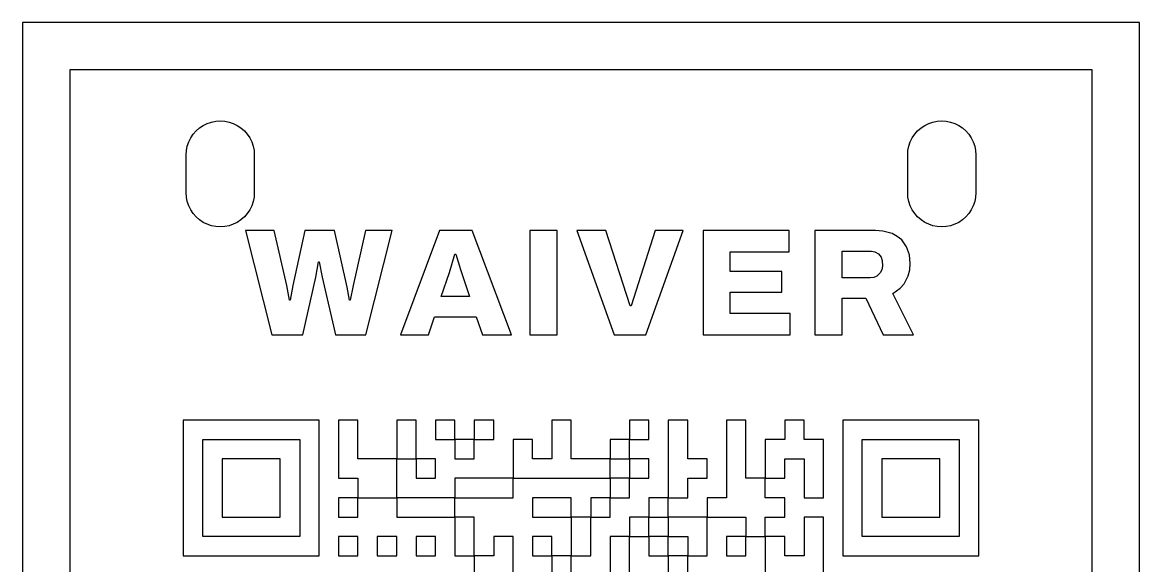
# Model space of a CAD drawing. Header units: millimetres. Extents: x 5 to 123, y 5 to 172.
# Drawn here: x 5 to 123, y 114.6 to 172 of the extents above; entities that cross this region are included whole.
import ezdxf

# ---------------------------------------------------------------- set-up
doc = ezdxf.new("R2010")
doc.units = ezdxf.units.MM
for name, color, linetype in [('CUT', 1, 'Continuous'), ('ETCH', 7, 'Continuous'), ('SCORE', 3, 'Continuous')]:
    doc.layers.add(name, color=color, linetype=linetype)

msp = doc.modelspace()

# ---------------------------------------------------------------- linework, layer by layer
at = {"layer": 'CUT'}
for points in [[(123, 172), (5, 172), (5, 5), (123, 5)], [(25.4305, 150.4308), (24.9686, 150.5227), (24.5227, 150.674), (24.1004, 150.8823), (23.7088, 151.1439), (23.3548, 151.4544), (23.0443, 151.8085), (22.7827, 152.2), (22.5744, 152.6223), (22.4231, 153.0683), (22.3312, 153.5301), (22.3004, 154), (22.3004, 158), (22.3312, 158.4699), (22.4231, 158.9317), (22.5744, 159.3777), (22.7827, 159.8), (23.0443, 160.1915), (23.3548, 160.5456), (23.7088, 160.8561), (24.1004, 161.1177), (24.5227, 161.326), (24.9686, 161.4773), (25.4305, 161.5692), (25.9004, 161.6), (26.3703, 161.5692), (26.8321, 161.4773), (27.2781, 161.326), (27.7004, 161.1177), (28.0919, 160.8561), (28.446, 160.5456), (28.7565, 160.1915), (29.0181, 159.8), (29.2264, 159.3777), (29.3777, 158.9317), (29.4696, 158.4699), (29.5004, 158), (29.5004, 154), (29.4696, 153.5301), (29.3777, 153.0683), (29.2264, 152.6223), (29.0181, 152.2), (28.7565, 151.8085), (28.446, 151.4544), (28.0919, 151.1439), (27.7004, 150.8823), (27.2781, 150.674), (26.8321, 150.5227), (26.3703, 150.4308), (25.9004, 150.4)], [(101.6307, 150.4308), (101.1688, 150.5227), (100.7229, 150.674), (100.3006, 150.8823), (99.909, 151.1439), (99.555, 151.4544), (99.2445, 151.8085), (98.9829, 152.2), (98.7746, 152.6223), (98.6233, 153.0683), (98.5314, 153.5301), (98.5006, 154), (98.5006, 158), (98.5314, 158.4699), (98.6233, 158.9317), (98.7746, 159.3777), (98.9829, 159.8), (99.2445, 160.1915), (99.555, 160.5456), (99.909, 160.8561), (100.3006, 161.1177), (100.7229, 161.326), (101.1688, 161.4773), (101.6307, 161.5692), (102.1006, 161.6), (102.5705, 161.5692), (103.0323, 161.4773), (103.4782, 161.326), (103.9006, 161.1177), (104.2921, 160.8561), (104.6462, 160.5456), (104.9567, 160.1915), (105.2183, 159.8), (105.4266, 159.3777), (105.5779, 158.9317), (105.6698, 158.4699), (105.7006, 158), (105.7006, 154), (105.6698, 153.5301), (105.5779, 153.0683), (105.4266, 152.6223), (105.2183, 152.2), (104.9567, 151.8085), (104.6462, 151.4544), (104.2921, 151.1439), (103.9006, 150.8823), (103.4782, 150.674), (103.0323, 150.5227), (102.5705, 150.4308), (102.1006, 150.4)]]:
    msp.add_lwpolyline(points, close=True, dxfattribs=at)
at = {"layer": 'ETCH'}
for points in [[(36.0029, 145.0938), (36.292, 146.6973), (36.3564, 146.6973), (36.6611, 145.0938), (38.0723, 139), (41.2793, 139), (44.0527, 150.0156), (41.2305, 150.0156), (39.9316, 144.2275), (39.627, 142.6719), (39.5635, 142.6719), (39.3066, 144.0352), (37.96, 150.0156), (34.833, 150.0156), (33.5664, 144.2275), (33.293, 142.6719), (33.2295, 142.6719), (32.9404, 144.2275), (31.5938, 150.0156), (28.5791, 150.0156), (31.3535, 139), (34.6084, 139)], [(48.543, 140.9082), (52.9365, 140.9082), (53.5938, 139), (56.6563, 139), (52.5195, 150.0156), (49.0723, 150.0156), (44.9346, 139), (47.8848, 139)], [(61.4824, 150.0156), (58.6123, 150.0156), (58.6123, 139), (61.4824, 139)], [(74.792, 150.0156), (71.8252, 150.0156), (69.292, 142.0625), (69.1797, 142.0625), (66.6299, 150.0156), (63.5518, 150.0156), (67.5117, 139), (70.8477, 139)], [(86.0967, 141.2451), (79.7627, 141.2451), (79.7627, 143.5059), (85.1982, 143.5059), (85.1982, 145.7021), (79.7627, 145.7021), (79.7627, 147.7715), (85.9844, 147.7715), (85.9844, 150.0156), (76.8926, 150.0156), (76.8926, 139), (86.0967, 139)], [(91.5801, 142.8809), (94.0977, 142.8809), (95.9258, 139), (99.1328, 139), (96.9199, 143.3613), (97.7061, 143.9229), (98.123, 144.3877), (98.5557, 145.2217), (98.7324, 145.8633), (98.7803, 146.5361), (98.6836, 147.4668), (98.3799, 148.2998), (97.8662, 149.0215), (97.4014, 149.3906), (96.8564, 149.6953), (95.8779, 149.9678), (95.1084, 150.0156), (88.71, 150.0156), (88.71, 139), (91.5801, 139)], [(50.0977, 145.5908), (50.6758, 147.5146), (50.7871, 147.5146), (51.2686, 145.9111), (52.2305, 143.0566), (49.2324, 143.0566)], [(91.5801, 147.835), (94.6758, 147.835), (95.0439, 147.7549), (95.4287, 147.5469), (95.7012, 147.1943), (95.8135, 146.8574), (95.8457, 146.248), (95.7656, 145.8633), (95.6055, 145.542), (95.2363, 145.1895), (94.916, 145.0615), (94.5469, 145.0127), (91.5801, 145.0127)], [(36.3418, 117.707), (36.3418, 119.7559), (36.3418, 121.8047), (36.3418, 123.8535), (36.3418, 125.9023), (36.3418, 127.9512), (36.3418, 130), (22, 130), (22, 127.9512), (22, 125.9023), (22, 123.8535), (22, 121.8047), (22, 119.7559), (22, 117.707), (22, 115.6582), (36.3418, 115.6582)], [(44.5371, 123.8535), (44.5371, 125.9023), (40.4395, 125.9023), (40.4395, 127.9512), (40.4395, 130), (38.3906, 130), (38.3906, 127.9512), (38.3906, 125.9023), (38.3906, 123.8535), (40.4395, 123.8535), (40.4395, 121.8047), (44.5371, 121.8047)], [(46.5859, 127.9512), (46.5859, 130), (44.5371, 130), (44.5371, 127.9512), (44.5371, 125.9023), (46.5859, 125.9023)], [(50.6836, 130), (48.6348, 130), (48.6348, 127.9512), (50.6836, 127.9512)], [(54.7813, 130), (52.7324, 130), (52.7324, 127.9512), (54.7813, 127.9512)], [(67.0732, 125.9023), (62.9756, 125.9023), (62.9756, 127.9512), (62.9756, 130), (60.9268, 130), (60.9268, 127.9512), (60.9268, 125.9023), (58.8789, 125.9023), (58.8789, 127.9512), (56.8301, 127.9512), (56.8301, 125.9023), (56.8301, 123.8535), (67.0732, 123.8535)], [(71.1709, 130), (69.1221, 130), (69.1221, 127.9512), (71.1709, 127.9512)], [(75.2686, 123.8535), (77.3174, 123.8535), (77.3174, 125.9023), (75.2686, 125.9023), (75.2686, 127.9512), (75.2686, 130), (73.2197, 130), (73.2197, 127.9512), (73.2197, 125.9023), (73.2197, 123.8535), (73.2197, 121.8047), (75.2686, 121.8047)], [(83.4639, 119.7559), (85.5127, 119.7559), (85.5127, 121.8047), (83.4639, 121.8047), (83.4639, 123.8535), (81.415, 123.8535), (81.415, 125.9023), (81.415, 127.9512), (81.415, 130), (79.3662, 130), (79.3662, 127.9512), (79.3662, 125.9023), (79.3662, 123.8535), (79.3662, 121.8047), (77.3174, 121.8047), (77.3174, 119.7559), (81.415, 119.7559), (81.415, 117.707), (83.4639, 117.707)], [(89.6104, 123.8535), (89.6104, 125.9023), (89.6104, 127.9512), (87.5615, 127.9512), (87.5615, 130), (85.5127, 130), (85.5127, 127.9512), (83.4639, 127.9512), (83.4639, 125.9023), (83.4639, 123.8535), (85.5127, 123.8535), (85.5127, 125.9023), (87.5615, 125.9023), (87.5615, 123.8535), (87.5615, 121.8047), (89.6104, 121.8047)], [(106, 117.707), (106, 119.7559), (106, 121.8047), (106, 123.8535), (106, 125.9023), (106, 127.9512), (106, 130), (91.6592, 130), (91.6592, 127.9512), (91.6592, 125.9023), (91.6592, 123.8535), (91.6592, 121.8047), (91.6592, 119.7559), (91.6592, 117.707), (91.6592, 115.6582), (106, 115.6582)], [(24.0488, 119.7559), (24.0488, 121.8047), (24.0488, 123.8535), (24.0488, 125.9023), (24.0488, 127.9512), (34.293, 127.9512), (34.293, 125.9023), (34.293, 123.8535), (34.293, 121.8047), (34.293, 119.7559), (34.293, 117.707), (24.0488, 117.707)], [(52.7324, 127.9512), (50.6836, 127.9512), (50.6836, 125.9023), (52.7324, 125.9023)], [(69.1221, 127.9512), (67.0732, 127.9512), (67.0732, 125.9023), (69.1221, 125.9023)], [(93.708, 119.7559), (93.708, 121.8047), (93.708, 123.8535), (93.708, 125.9023), (93.708, 127.9512), (103.9512, 127.9512), (103.9512, 125.9023), (103.9512, 123.8535), (103.9512, 121.8047), (103.9512, 119.7559), (103.9512, 117.707), (93.708, 117.707)], [(32.2441, 121.8047), (32.2441, 123.8535), (32.2441, 125.9023), (26.0977, 125.9023), (26.0977, 123.8535), (26.0977, 121.8047), (26.0977, 119.7559), (32.2441, 119.7559)], [(48.6348, 125.9023), (46.5859, 125.9023), (46.5859, 123.8535), (48.6348, 123.8535)], [(71.1709, 125.9023), (69.1221, 125.9023), (69.1221, 123.8535), (71.1709, 123.8535)], [(101.9023, 121.8047), (101.9023, 123.8535), (101.9023, 125.9023), (95.7568, 125.9023), (95.7568, 123.8535), (95.7568, 121.8047), (95.7568, 119.7559), (101.9023, 119.7559)], [(56.8301, 123.8535), (50.6836, 123.8535), (50.6836, 121.8047), (56.8301, 121.8047)], [(69.1221, 123.8535), (67.0732, 123.8535), (67.0732, 121.8047), (69.1221, 121.8047)], [(40.4395, 121.8047), (38.3906, 121.8047), (38.3906, 119.7559), (40.4395, 119.7559)], [(50.6836, 121.8047), (44.5371, 121.8047), (44.5371, 119.7559), (50.6836, 119.7559)], [(62.9756, 121.8047), (58.8789, 121.8047), (58.8789, 119.7559), (62.9756, 119.7559)], [(67.0732, 121.8047), (65.0244, 121.8047), (65.0244, 119.7559), (67.0732, 119.7559)], [(73.2197, 121.8047), (71.1709, 121.8047), (71.1709, 119.7559), (73.2197, 119.7559)], [(52.7324, 117.707), (52.7324, 119.7559), (50.6836, 119.7559), (50.6836, 117.707), (50.6836, 115.6582), (52.7324, 115.6582)], [(65.0244, 117.707), (65.0244, 119.7559), (62.9756, 119.7559), (62.9756, 117.707), (62.9756, 115.6582), (65.0244, 115.6582)], [(71.1709, 119.7559), (69.1221, 119.7559), (69.1221, 117.707), (71.1709, 117.707)], [(77.3174, 117.707), (77.3174, 119.7559), (73.2197, 119.7559), (73.2197, 117.707), (75.2686, 117.707), (75.2686, 115.6582), (77.3174, 115.6582)], [(40.4395, 117.707), (38.3906, 117.707), (38.3906, 115.6582), (40.4395, 115.6582)], [(44.5371, 117.707), (42.4883, 117.707), (42.4883, 115.6582), (44.5371, 115.6582)], [(48.6348, 117.707), (46.5859, 117.707), (46.5859, 115.6582), (48.6348, 115.6582)], [(60.9268, 117.707), (58.8789, 117.707), (58.8789, 115.6582), (60.9268, 115.6582)], [(73.2197, 117.707), (71.1709, 117.707), (71.1709, 115.6582), (73.2197, 115.6582)], [(81.415, 117.707), (79.3662, 117.707), (79.3662, 115.6582), (81.415, 115.6582)], [(75.2686, 115.6582), (73.2197, 115.6582), (73.2197, 113.6094), (75.2686, 113.6094)]]:
    msp.add_lwpolyline(points, close=True, dxfattribs=at)
for points in [[(89.6104, 113.6094), (89.6104, 115.6582), (89.6104, 117.707), (89.6104, 119.7559), (87.5615, 119.7559), (87.5615, 117.707), (87.5615, 115.6582), (85.5127, 115.6582), (85.5127, 117.707), (83.4639, 117.707), (83.4639, 115.6582), (83.4639, 113.6094)], [(56.8301, 113.6094), (56.8301, 115.6582), (56.8301, 117.707), (54.7813, 117.707), (54.7813, 115.6582), (52.7324, 115.6582), (52.7324, 113.6094)], [(69.1221, 113.6094), (69.1221, 115.6582), (69.1221, 117.707), (67.0732, 117.707), (67.0732, 115.6582), (67.0732, 113.6094)], [(62.9756, 113.6094), (62.9756, 115.6582), (60.9268, 115.6582), (60.9268, 113.6094)]]:
    msp.add_lwpolyline(points, dxfattribs=at)
at = {"layer": 'SCORE'}
msp.add_lwpolyline([(10.0004, 10), (118.0004, 10), (118.0004, 167), (10.0004, 167)], close=True, dxfattribs=at)

doc.saveas('drawing.dxf')
